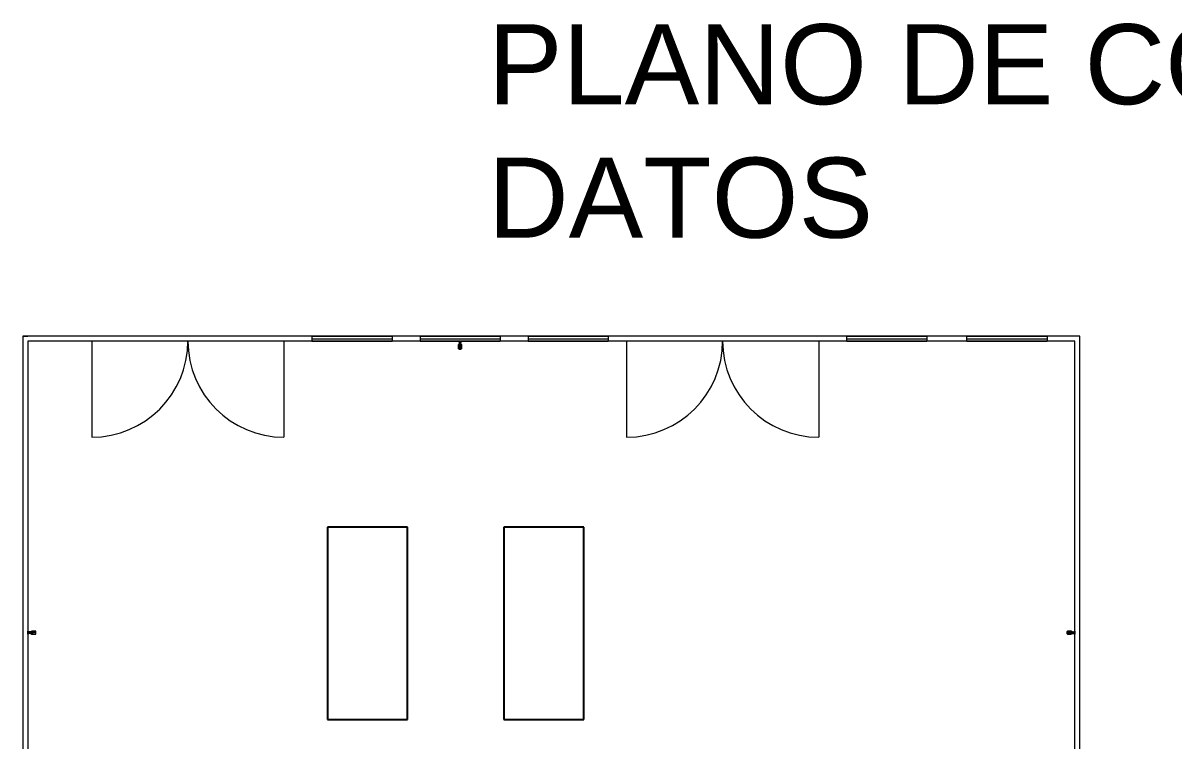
# Model space of a CAD drawing. Header units: millimetres. Extents: x -461 to 1315, y -154 to 152.
# Drawn here: x 1243.04 to 1278.96, y 47.84 to 70.23 of the extents above; entities that cross this region are included whole.
import ezdxf

# ---------------------------------------------------------------- set-up
doc = ezdxf.new("R2010")
doc.units = ezdxf.units.MM
doc.layers.get('0').update_dxf_attribs({"lineweight": 13})
for name, color, linetype, lineweight in [('A-AREA', 7, 'Continuous', 5), ('A-DOOR', 251, 'Continuous', 13), ('A-GLAZ', 2, 'Continuous', 15), ('A-WALL', 253, 'Continuous', 15), ('E-AUXL', 72, 'Continuous', 13)]:
    doc.layers.add(name, color=color, linetype=linetype, lineweight=lineweight)
doc.layers.add('C-TRAL', color=212, linetype='Continuous')
doc.styles.get("Standard").update_dxf_attribs({"font": 'arial.ttf'})

# ---------------------------------------------------------------- blocks, each defined once
blk = doc.blocks.new('*U127')
for p, q in [((1159.1, 1155.3), (1159.1, 1169.5)), ((1159.1, 1169.5), (1159.1, 1163.1)), ((1160.6, 1169.5), (1159.1, 1169.5)), ((1159.1, 1163.1), (1159.5, 1163.1)), ((1159.5, 1163), (1159.1, 1163)), ((1159.5, 1162.9), (1159.1, 1162.9)), ((1159.1, 1161.8), (1159.5, 1161.8)), ((1159.1, 1161.8), (1159.5, 1161.8)), ((1159.1, 1161.6), (1159.1, 1155.2)), ((1159.1, 1161.6), (1159.5, 1161.6)), ((1160.6, 1155.3), (1159.1, 1155.2)), ((1159.9, 1162), (1159.9, 1162.7)), ((1160.6, 1155.3), (1160.6, 1169.5)), ((1160.7, 1169.3), (1160.7, 1165.9)), ((1160.7, 1167.3), (1160.7, 1167.4)), ((1160.7, 1167.2), (1160.7, 1167.3)), ((1160.7, 1167), (1160.7, 1167.2)), ((1160.7, 1166.8), (1160.7, 1167)), ((1160.7, 1166.7), (1160.7, 1166.8)), ((1160.7, 1166.7), (1160.7, 1166.6)), ((1160.7, 1155.4), (1160.7, 1165.9)), ((1160.7, 1158.6), (1160.7, 1158.6)), ((1160.7, 1158.3), (1160.7, 1158.3)), ((1160.7, 1157.9), (1160.7, 1157.9)), ((1160.7, 1157.6), (1160.7, 1157.8)), ((1160.7, 1157.4), (1160.7, 1157.6)), ((1160.7, 1157.6), (1160.7, 1157.6)), ((1160.7, 1157.3), (1160.7, 1157.4)), ((1160.7, 1157.4), (1160.7, 1157.4)), ((1160.7, 1157.3), (1160.7, 1157.3)), ((1161.5, 1165.5), (1161.5, 1165.8)), ((1161.5, 1165.8), (1161.5, 1159)), ((1161.5, 1159), (1161.5, 1165.8)), ((1161.5, 1159), (1161.5, 1165.7)), ((1161.5, 1159.3), (1161.5, 1159)), ((1161.6, 1165.8), (1161.6, 1159)), ((1162, 1165.8), (1161.6, 1165.8)), ((1163.8, 1159), (1161.6, 1159)), ((1162, 1165.8), (1162, 1165.8)), ((1162, 1165.8), (1162, 1165.8)), ((1162.2, 1165.8), (1162.2, 1165.8)), ((1162.4, 1165.7), (1162.4, 1165.7)), ((1162.6, 1165.7), (1162.6, 1165.7)), ((1162.8, 1165.7), (1162.6, 1165.7)), ((1163, 1165.8), (1162.8, 1165.7)), ((1163.2, 1165.8), (1163, 1165.8)), ((1163, 1165.8), (1163, 1165.8)), ((1165.9, 1165.8), (1163.2, 1165.8)), ((1163.2, 1165.8), (1163.2, 1165.8)), ((1163.2, 1165.8), (1163.2, 1165.8)), ((1163.2, 1165.8), (1163.2, 1165.8)), ((1163.2, 1165.8), (1163.2, 1165.8)), ((1163.2, 1165.8), (1163.2, 1165.8)), ((1163.8, 1159), (1163.8, 1162.4)), ((1163.8, 1159), (1163.8, 1162.4)), ((1163.8, 1162.4), (1163.8, 1159.4)), ((1163.8, 1162.4), (1169.3, 1162.4)), ((1163.8, 1162.4), (1169, 1162.4)), ((1163.9, 1159.4), (1163.8, 1159.4)), ((1163.9, 1162.2), (1163.9, 1159)), ((1163.9, 1162.2), (1163.9, 1159)), ((1169, 1159), (1163.9, 1159)), ((1164, 1162.4), (1164, 1162.3)), ((1164, 1162.4), (1169.3, 1162.4)), ((1168.6, 1162.3), (1164, 1162.3)), ((1165.9, 1165.8), (1165.9, 1165.8)), ((1165.9, 1165.8), (1165.9, 1165.8)), ((1166.1, 1165.8), (1166.1, 1165.8)), ((1166.3, 1165.7), (1166.3, 1165.7)), ((1166.6, 1165.7), (1166.6, 1165.7)), ((1166.8, 1165.7), (1166.6, 1165.7)), ((1167, 1165.8), (1166.8, 1165.7)), ((1167.1, 1165.8), (1167, 1165.8)), ((1167, 1165.8), (1167, 1165.8)), ((1167.2, 1165.8), (1167.1, 1165.8)), ((1169, 1165.8), (1167.2, 1165.8)), ((1167.2, 1165.8), (1167.2, 1165.8)), ((1167.2, 1165.8), (1167.2, 1165.8)), ((1167.2, 1165.8), (1167.2, 1165.8)), ((1167.2, 1165.8), (1167.2, 1165.8)), ((1169, 1162.3), (1168.6, 1162.3)), ((1169, 1162.4), (1169, 1165.8)), ((1169, 1159), (1169, 1162.4)), ((1169.3, 1162.4), (1169.3, 1165.5)), ((1169.3, 1164.3), (1169.6, 1164.3)), ((1169.3, 1159.2), (1169.3, 1162.3)), ((1169.3, 1160.5), (1169.6, 1160.5)), ((1169.6, 1160.5), (1169.6, 1164.3)), ((1169.6, 1160.5), (1169.6, 1160.5)), ((1170, 1165.7), (1170, 1159.1)), ((1170.2, 1165.8), (1170.2, 1159)), ((1170.2, 1165.8), (1170.6, 1165.8)), ((1170.2, 1159), (1172.1, 1159)), ((1170.6, 1165.8), (1170.6, 1165.8)), ((1170.6, 1165.8), (1170.6, 1165.8)), ((1170.6, 1165.8), (1170.6, 1165.8)), ((1170.6, 1165.8), (1170.6, 1165.8)), ((1170.6, 1165.8), (1170.6, 1165.8)), ((1171, 1165.7), (1171, 1165.7)), ((1171.2, 1165.7), (1171.2, 1165.7)), ((1171.4, 1165.7), (1171.2, 1165.7)), ((1171.6, 1165.8), (1171.4, 1165.7)), ((1171.8, 1165.8), (1171.6, 1165.8)), ((1171.6, 1165.8), (1171.6, 1165.8)), ((1171.8, 1165.8), (1171.8, 1165.8)), ((1171.8, 1165.8), (1172.1, 1165.8)), ((1171.8, 1165.8), (1171.8, 1165.8)), ((1171.8, 1165.8), (1171.8, 1165.8)), ((1171.8, 1165.8), (1171.8, 1165.8)), ((1171.8, 1165.8), (1171.8, 1165.8)), ((1171.8, 1165.8), (1171.8, 1165.8)), ((1172.1, 1159), (1172.1, 1165.8)), ((1172.1, 1159), (1172.1, 1165.8)), ((1172.1, 1165.7), (1172.1, 1159)), ((1172.1, 1159), (1172.1, 1165.7)), ((1172.1, 1162.4), (1176.2, 1162.4)), ((1176.2, 1169.7), (1176.2, 1155)), ((1181.3, 1162.4), (1176.2, 1162.4)), ((1176.3, 1169.8), (1176.3, 1155)), ((1176.3, 1169.8), (1196, 1169.8)), ((1196, 1155), (1176.3, 1155)), ((1177.6, 1154.9), (1177.5, 1154.9)), ((1194.6, 1169.9), (1177.6, 1169.9)), ((1177.6, 1154.9), (1194.6, 1154.9)), ((1177.6, 1154.9), (1177.6, 1154.9)), ((1177.6, 1154.9), (1177.6, 1154.9)), ((1181.4, 1162.5), (1183, 1162.5)), ((1181.4, 1162.2), (1181.4, 1162.5)), ((1183, 1162.2), (1181.4, 1162.2)), ((1184.2, 1162.8), (1183, 1162.8)), ((1184.5, 1162.7), (1183, 1162.7)), ((1183, 1162.5), (1183, 1162.2)), ((1184.7, 1162.4), (1183, 1162.4)), ((1183, 1162.1), (1184.5, 1162.1)), ((1183, 1162), (1184.2, 1162)), ((1184.6, 1162.6), (1183.1, 1162.6)), ((1183.1, 1162.5), (1184.6, 1162.5)), ((1183.1, 1162.2), (1184.6, 1162.2)), ((1184.6, 1162.2), (1183.1, 1162.2)), ((1197.5, 1162.4), (1184.7, 1162.4)), ((1194.6, 1169.9), (1194.6, 1169.9)), ((1194.6, 1169.9), (1194.6, 1169.9)), ((1194.6, 1154.9), (1194.6, 1154.9)), ((1194.6, 1154.9), (1194.6, 1154.9)), ((1195.2, 1169.8), (1195.2, 1169.8)), ((1195.2, 1154.9), (1195.2, 1154.9)), ((1195.9, 1169.8), (1195.9, 1169.8)), ((1195.9, 1169.8), (1196, 1169.8)), ((1195.9, 1169.8), (1196.1, 1169.8)), ((1195.9, 1154.9), (1196.1, 1155)), ((1196, 1155), (1195.9, 1154.9)), ((1195.9, 1154.9), (1195.9, 1154.9)), ((1196, 1169.8), (1196.1, 1169.8)), ((1196.1, 1155), (1196, 1155))]:
    blk.add_line(p, q)
for points in [[(1160.7, 1167.4), (1160.7, 1167.5), (1160.7, 1167.5), (1160.7, 1167.5), (1160.7, 1167.5)], [(1160.7, 1165.9), (1160.7, 1165.9), (1160.7, 1165.9), (1160.7, 1165.9), (1160.7, 1165.9), (1160.7, 1166), (1160.7, 1166), (1160.7, 1166.1), (1160.7, 1166.1), (1160.7, 1166.2), (1160.7, 1166.3), (1160.7, 1166.4), (1160.7, 1166.6)], [(1160.7, 1157.8), (1160.7, 1157.9), (1160.7, 1158), (1160.7, 1158.1), (1160.7, 1158.2), (1160.7, 1158.4), (1160.7, 1158.5), (1160.7, 1158.6), (1160.7, 1158.6), (1160.7, 1158.7), (1160.7, 1158.8), (1160.7, 1158.8), (1160.7, 1158.8), (1160.7, 1158.9), (1160.7, 1158.9)], [(1162.6, 1165.7), (1162.4, 1165.7), (1162.2, 1165.8), (1162, 1165.8), (1162, 1165.8)], [(1166.6, 1165.7), (1166.3, 1165.7), (1166.1, 1165.8), (1166, 1165.8), (1165.9, 1165.8)], [(1171.2, 1165.7), (1171, 1165.7), (1170.8, 1165.8), (1170.6, 1165.8)], [(1197.5, 1162.4), (1197.5, 1164.1), (1197.4, 1166.4), (1197.2, 1167.8), (1197.1, 1168.3), (1196.8, 1169.1), (1196.4, 1169.6), (1196.1, 1169.8)], [(1196.1, 1155), (1196.4, 1155.1), (1196.8, 1155.7), (1197.1, 1156.5), (1197.2, 1157), (1197.4, 1158.4), (1197.5, 1160.6), (1197.5, 1162.4)]]:
    blk.add_lwpolyline(points)
blk.add_circle((1182.2, 1162.4), 0.806)
for centre, radius, start, end in [((1159.1, 1169.5), 0.0683, 87, 180), ((1159.1, 1155.3), 0.0683, 180, 273), ((1159.5, 1162.4), 0.751, 270, 90), ((1159.5, 1162.4), 0.68, 88.5039, 89.9886), ((1159.5, 1162.4), 0.614, 270, 90), ((1159.5, 1162.4), 0.68, 270.0079, 271.4905), ((1160.6, 1169.3), 0.137, 0.2612, 86.991), ((1160.6, 1155.4), 0.137, 273.009, 359.7389), ((1160.6, 1167.5), 0.0676, 357.1644, 0.3609), ((1160.6, 1165.9), 0.0683, 1.4591, 42.968), ((1160.6, 1158.9), 0.0683, 317.032, 358.5409), ((1162.5, 1158.7), 1.76, 176.175, 176.4349), ((1226.4, 1157.7), 65.7, 179.5574, 179.8737), ((1305.8, 1157.5), 145.1, 179.8511, 179.977), ((1245.2, 1157.5), 84.5, 179.9657, 180.1122), ((1160.6, 1157.3), 0.0676, 359.6391, 2.833), ((1161.5, 1165.7), 0.041, 3.3342, 86.5845), ((1161.6, 1165.7), 0.041, 90, 180), ((1161.5, 1159), 0.041, 273.4156, 356.6656), ((1161.6, 1159), 0.041, 180, 270), ((1161.8, 1165.2), 0.553, 78.3921, 78.6145), ((1163.9, 1159.3), 0.0683, 135, 180), ((1163.8, 1159), 0.041, 269.9526, 0.0169), ((1164, 1162.2), 0.137, 89.9999, 180), ((1163.9, 1159), 0.041, 180.0174, 269.9522), ((1169, 1165.5), 0.273, 359.9951, 90.0003), ((1169, 1159.2), 0.273, 269.9999, 359.9956), ((1169.3, 1162.3), 0.041, 0, 90.0003), ((1169.3, 1162.4), 0.041, 270.0002, 0.0001), ((1169.6, 1164.7), 0.41, 270, 359.9984), ((1169.6, 1160.1), 0.41, 0.0016, 90), ((1170.2, 1165.7), 0.137, 90, 180), ((1170.2, 1159.1), 0.137, 180, 270), ((1171.2, 1169.3), 3.59, 259.5539, 260.2963), ((1171.2, 1169.2), 3.43, 260.2404, 266.1922), ((1171.2, 1169), 3.32, 266.2833, 269.9935), ((1171.1, 1169.5), 3.76, 279.7365, 280.4294), ((1172.1, 1165.7), 0.041, 0, 90), ((1172.1, 1165.7), 0.041, 92.1629, 179.9884), ((1172.1, 1159), 0.041, 180.0139, 267.8293), ((1172.1, 1159), 0.041, 270, 0), ((1176.2, 1165.9), 3.1, 90, 165.7838), ((1176.2, 1158.9), 3.1, 194.2162, 270), ((1176.3, 1155.1), 0.161, 249.9561, 251.2777), ((1176.3, 1155), 0.0682, 180.0392, 270.0393), ((1176.3, 1155), 0.0681, 180.0047, 228.0476), ((1177.6, 1178.9), 24, 269.1339, 269.9504), ((1181.4, 1162.6), 0.0546, 94.2932, 233.7068), ((1181.4, 1162.5), 0.0546, 102.2932, 241.7068), ((1181.4, 1162.4), 0.0546, 110.2932, 249.7068), ((1182.2, 1162.4), 0.853, 175.4414, 176.5586), ((1181.4, 1162.3), 0.0546, 118.2932, 257.7068), ((1182.2, 1162.4), 0.853, 183.4414, 184.5586), ((1181.4, 1162.1), 0.0546, 126.2932, 265.7068), ((1181.5, 1162.8), 0.0546, 78.2932, 217.7068), ((1182.2, 1162.4), 0.853, 151.4414, 152.5586), ((1181.4, 1162.7), 0.0546, 86.2932, 225.7068), ((1182.2, 1162.4), 0.853, 159.4414, 160.5586), ((1182.2, 1162.4), 0.853, 167.4414, 168.5586), ((1182.2, 1162.4), 0.853, 191.4414, 192.5586), ((1181.4, 1162), 0.0546, 134.2932, 273.7068), ((1182.2, 1162.4), 0.853, 199.4414, 200.5586), ((1181.5, 1161.9), 0.0546, 142.2932, 281.7068), ((1182.2, 1162.4), 0.853, 207.4414, 208.5586), ((1181.6, 1162.9), 0.0546, 70.2932, 209.7068), ((1182.2, 1162.4), 0.853, 143.4414, 144.5586), ((1181.6, 1161.8), 0.0546, 150.2932, 289.7068), ((1182.2, 1162.4), 0.853, 215.4414, 216.5586), ((1182.2, 1162.4), 0.853, 135.4414, 136.5586), ((1181.6, 1163), 0.0546, 62.2932, 201.7068), ((1181.6, 1161.8), 0.0546, 158.2932, 297.7068), ((1182.2, 1162.4), 0.853, 223.4414, 224.5586), ((1182.2, 1162.4), 0.853, 127.4414, 128.5586), ((1181.7, 1163.1), 0.0546, 54.2932, 193.7068), ((1181.7, 1161.7), 0.0546, 166.2932, 305.7068), ((1182.2, 1162.4), 0.853, 231.4414, 232.5586), ((1181.8, 1163.1), 0.0546, 46.2932, 185.7068), ((1182.2, 1162.4), 0.853, 119.4414, 120.5586), ((1181.8, 1161.6), 0.0546, 174.2932, 313.7068), ((1182.2, 1162.4), 0.853, 239.4414, 240.5586), ((1182.2, 1162.4), 0.853, 111.4414, 112.5586), ((1181.9, 1163.2), 0.0546, 38.2932, 177.7068), ((1181.9, 1161.6), 0.0546, 182.2932, 321.7068), ((1182.2, 1162.4), 0.853, 247.4414, 248.5586), ((1182.2, 1162.4), 0.853, 103.4414, 104.5586), ((1182.1, 1163.2), 0.0546, 30.2932, 169.7068), ((1182.1, 1161.6), 0.0546, 190.2932, 329.7068), ((1182.2, 1162.4), 0.853, 255.4414, 256.5586), ((1182.2, 1163.2), 0.0546, 22.2932, 161.7068), ((1182.2, 1162.4), 0.853, 95.4414, 96.5586), ((1182.2, 1161.5), 0.0546, 198.2932, 337.7068), ((1182.2, 1162.4), 0.853, 263.4414, 264.5586), ((1182.3, 1163.2), 0.0546, 14.2932, 153.7068), ((1182.2, 1162.4), 0.853, 87.4414, 88.5586), ((1182.3, 1161.5), 0.0546, 206.2932, 345.7068), ((1182.2, 1162.4), 0.853, 271.4414, 272.5586), ((1182.2, 1162.4), 0.853, 79.4414, 80.5586), ((1182.2, 1162.4), 0.853, 279.4414, 280.5586), ((1182.4, 1163.2), 0.0546, 6.2932, 145.7068), ((1182.4, 1161.6), 0.0546, 214.2932, 353.7068), ((1182.2, 1162.4), 0.853, 71.4414, 72.5586), ((1182.5, 1163.1), 0.0546, 358.2932, 137.7068), ((1182.5, 1161.6), 0.0546, 222.2932, 1.7068), ((1182.2, 1162.4), 0.853, 287.4414, 288.5586), ((1182.6, 1163.1), 0.0546, 350.2932, 129.7068), ((1182.2, 1162.4), 0.853, 63.4414, 64.5586), ((1182.6, 1161.7), 0.0546, 230.2932, 9.7068), ((1182.2, 1162.4), 0.853, 295.4414, 296.5586), ((1182.2, 1162.4), 0.853, 55.4414, 56.5586), ((1182.7, 1163), 0.0546, 342.2932, 121.7068), ((1182.7, 1161.7), 0.0546, 238.2932, 17.7068), ((1182.2, 1162.4), 0.853, 303.4414, 304.5586), ((1182.2, 1162.4), 0.853, 47.4414, 48.5586), ((1182.8, 1163), 0.0546, 334.2932, 113.7068), ((1182.2, 1162.4), 0.853, 39.4414, 40.5586), ((1182.8, 1161.8), 0.0546, 246.2932, 25.7068), ((1182.2, 1162.4), 0.853, 319.4414, 320.5586), ((1182.2, 1162.4), 0.853, 311.4414, 312.5586), ((1182.9, 1162.9), 0.0546, 326.2932, 105.7068), ((1182.2, 1162.4), 0.853, 31.4414, 32.5586), ((1182.9, 1162.8), 0.0546, 318.2932, 97.7068), ((1182.9, 1162), 0.0546, 262.2932, 41.7068), ((1182.2, 1162.4), 0.853, 327.4414, 328.5586), ((1182.9, 1161.9), 0.0546, 254.2932, 33.7068), ((1182.2, 1162.4), 0.853, 23.4414, 24.5586), ((1183, 1162.7), 0.0546, 310.2932, 89.7068), ((1182.2, 1162.4), 0.853, 15.4414, 16.5586), ((1183, 1162.5), 0.0546, 302.2932, 81.7068), ((1182.2, 1162.4), 0.853, 7.4414, 8.5586), ((1183, 1162.4), 0.0546, 294.2932, 73.7068), ((1182.2, 1162.4), 0.853, 359.4414, 0.5586), ((1183, 1162.3), 0.0546, 286.2932, 65.7068), ((1182.2, 1162.4), 0.853, 351.4414, 352.5586), ((1183, 1162.2), 0.0546, 278.2932, 57.7068), ((1182.2, 1162.4), 0.853, 343.4414, 344.5586), ((1183, 1162.1), 0.0546, 270.2932, 49.7068), ((1182.2, 1162.4), 0.853, 335.4414, 336.5586), ((1184.2, 1162.4), 0.41, 270, 90), ((1194.6, 1146.6), 23.2, 88.6387, 90.0077), ((1194.7, 1177), 22.1, 269.9562, 271.3963), ((1195.8, 1169.3), 0.478, 78.119, 79.1187), ((1195.8, 1155.4), 0.478, 280.8929, 281.8814), ((1195.8, 1168.8), 0.989, 77.3137, 78.0753), ((1195.8, 1156), 0.997, 281.918, 282.696), ((1195.8, 1168.8), 0.956, 72.8716, 77.331), ((1195.8, 1155.9), 0.974, 282.6929, 284.3956)]:
    blk.add_arc(centre, radius, start, end)
for points, knots in [([(1159.5, 1163.1), (1159.5, 1163.1), (1159.5, 1163.1), (1159.5, 1163.1), (1159.5, 1163.1), (1159.5, 1163.1), (1159.5, 1163.1), (1159.5, 1163.1), (1159.5, 1163.1), (1159.5, 1163.1)], [0, 0, 0, 0, 0.35643, 0.535493, 0.69769, 0.830118, 0.925702, 0.980783, 1, 1, 1, 1]), ([(1159.5, 1163), (1159.5, 1163), (1159.5, 1163), (1159.5, 1163), (1159.5, 1163), (1159.5, 1163), (1159.5, 1163), (1159.5, 1163), (1159.5, 1163), (1159.5, 1163.1)], [0, 0, 0, 0, 0.019071, 0.071637, 0.161856, 0.287608, 0.444159, 0.622044, 1, 1, 1, 1]), ([(1159.5, 1163.1), (1159.6, 1163), (1159.8, 1163), (1159.9, 1162.9), (1160, 1162.8)], [0, 0, 0, 0, 0.500625, 1, 1, 1, 1]), ([(1159.5, 1162.9), (1159.5, 1162.9), (1159.5, 1162.9), (1159.5, 1163), (1159.5, 1163), (1159.5, 1163), (1159.5, 1163), (1159.5, 1163), (1159.5, 1163), (1159.5, 1163)], [0, 0, 0, 0, 0.408529, 0.574776, 0.709499, 0.821333, 0.913324, 0.975308, 1, 1, 1, 1]), ([(1159.5, 1162.9), (1159.5, 1162.9), (1159.7, 1162.9), (1159.9, 1162.8), (1159.9, 1162.7)], [0, 0, 0, 0, 0.499226, 1, 1, 1, 1]), ([(1159.9, 1162), (1159.9, 1162), (1159.8, 1162), (1159.7, 1161.9), (1159.6, 1161.8), (1159.5, 1161.8), (1159.5, 1161.8)], [0, 0, 0, 0, 0.250077, 0.50015, 0.750157, 1, 1, 1, 1]), ([(1160, 1162), (1159.9, 1161.9), (1159.8, 1161.8), (1159.6, 1161.7), (1159.5, 1161.7)], [0, 0, 0, 0, 0.499419, 1, 1, 1, 1]), ([(1159.5, 1161.8), (1159.5, 1161.8), (1159.5, 1161.8), (1159.5, 1161.8), (1159.5, 1161.8), (1159.5, 1161.8), (1159.5, 1161.8), (1159.5, 1161.8), (1159.5, 1161.8), (1159.5, 1161.8)], [0, 0, 0, 0, 0.019377, 0.072954, 0.164671, 0.291884, 0.449279, 0.626904, 1, 1, 1, 1]), ([(1159.5, 1161.7), (1159.5, 1161.7), (1159.5, 1161.7), (1159.5, 1161.7), (1159.5, 1161.7), (1159.5, 1161.7), (1159.5, 1161.8), (1159.5, 1161.8), (1159.5, 1161.8), (1159.5, 1161.8)], [0, 0, 0, 0, 0.377956, 0.555841, 0.712392, 0.838144, 0.928363, 0.980929, 1, 1, 1, 1]), ([(1159.5, 1161.6), (1159.5, 1161.6), (1159.5, 1161.6), (1159.5, 1161.6), (1159.5, 1161.6), (1159.5, 1161.6), (1159.5, 1161.7), (1159.5, 1161.7), (1159.5, 1161.7), (1159.5, 1161.7)], [0, 0, 0, 0, 0.019217, 0.074298, 0.169882, 0.30231, 0.464507, 0.64357, 1, 1, 1, 1]), ([(1159.9, 1162.7), (1159.9, 1162.7), (1160, 1162.6), (1160, 1162.4), (1160, 1162.2), (1159.9, 1162.1), (1159.9, 1162)], [0, 0, 0, 0, 0.252181, 0.500022, 0.747876, 1, 1, 1, 1]), ([(1159.9, 1162.7), (1159.9, 1162.7), (1159.9, 1162.7), (1159.9, 1162.7), (1160, 1162.7)], [0, 0, 0, 0, 0.675258, 1, 1, 1, 1]), ([(1159.9, 1162), (1159.9, 1162), (1159.9, 1162), (1159.9, 1162), (1160, 1162)], [0, 0, 0, 0, 0.643731, 1, 1, 1, 1]), ([(1160, 1162.8), (1160, 1162.7), (1160.1, 1162.6), (1160.2, 1162.4), (1160.1, 1162.2), (1160, 1162), (1160, 1162)], [0, 0, 0, 0, 0.250162, 0.500007, 0.749854, 1, 1, 1, 1]), ([(1160, 1162.7), (1160, 1162.7), (1160, 1162.7), (1160, 1162.7), (1160, 1162.7)], [0, 0, 0, 0, 0.74457, 1, 1, 1, 1]), ([(1160, 1162), (1160, 1162), (1160, 1162), (1160, 1162), (1160, 1162)], [0, 0, 0, 0, 0.753197, 1, 1, 1, 1]), ([(1161.5, 1165.8), (1161.4, 1165.8), (1161.4, 1165.8), (1161.3, 1165.8), (1161.2, 1165.9), (1161.1, 1166), (1161, 1166.1), (1160.9, 1166.3), (1160.9, 1166.5), (1160.8, 1166.8), (1160.8, 1167.2), (1160.7, 1167.7), (1160.7, 1168.3), (1160.7, 1168.8), (1160.7, 1169.1), (1160.7, 1169.3)], [0, 0, 0, 0, 0.031047, 0.058469, 0.083921, 0.108718, 0.159185, 0.212975, 0.27011, 0.330095, 0.456287, 0.587981, 0.723285, 0.860877, 1, 1, 1, 1]), ([(1160.7, 1167.5), (1160.7, 1167.5), (1160.7, 1167.5), (1160.7, 1167.5), (1160.7, 1167.5), (1160.7, 1167.5), (1160.7, 1167.5), (1160.7, 1167.5), (1160.7, 1167.4), (1160.7, 1167.4), (1160.7, 1167.4), (1160.7, 1167.3), (1160.7, 1167.2), (1160.7, 1167.1), (1160.7, 1167), (1160.7, 1166.8), (1160.7, 1166.7), (1160.7, 1166.7)], [0, 0, 0, 0, 0.001083, 0.004677, 0.010748, 0.019252, 0.030141, 0.043367, 0.076642, 0.118695, 0.16913, 0.227539, 0.293447, 0.445094, 0.617931, 0.805158, 1, 1, 1, 1]), ([(1160.7, 1166.7), (1160.7, 1166.8), (1160.7, 1167.1), (1160.7, 1167.4), (1160.7, 1167.4), (1160.7, 1167.5)], [0, 0, 0, 0, 0.648972, 0.876968, 1, 1, 1, 1]), ([(1160.7, 1167.5), (1160.7, 1167.5), (1160.7, 1167.5), (1160.7, 1167.5), (1160.7, 1167.5)], [0, 0, 0, 0, 0.510054, 1, 1, 1, 1]), ([(1160.7, 1166.7), (1160.7, 1166.6), (1160.7, 1166.5), (1160.7, 1166.4), (1160.7, 1166.2), (1160.7, 1166.1), (1160.7, 1166), (1160.7, 1166), (1160.7, 1166), (1160.7, 1165.9), (1160.7, 1165.9), (1160.7, 1165.9), (1160.7, 1165.9), (1160.7, 1165.9), (1160.7, 1165.9)], [0, 0, 0, 0, 0.195644, 0.383042, 0.555658, 0.706858, 0.772491, 0.830705, 0.880953, 0.922708, 0.955634, 0.979694, 0.994666, 1, 1, 1, 1]), ([(1160.7, 1165.9), (1160.7, 1165.9), (1160.7, 1165.9), (1160.7, 1166), (1160.7, 1166.2), (1160.7, 1166.4), (1160.7, 1166.6), (1160.7, 1166.7)], [0, 0, 0, 0, 0.050246, 0.1273, 0.355274, 0.657213, 1, 1, 1, 1]), ([(1160.7, 1165.9), (1160.7, 1165.9), (1160.7, 1165.9), (1160.7, 1165.9), (1160.7, 1165.9), (1160.7, 1165.9)], [0, 0, 0, 0, 0.234882, 0.561752, 1, 1, 1, 1]), ([(1161.5, 1159), (1161.4, 1159), (1161.4, 1158.9), (1161.3, 1158.9), (1161.2, 1158.9), (1161.1, 1158.8), (1161, 1158.6), (1160.9, 1158.4), (1160.9, 1158.2), (1160.8, 1157.9), (1160.8, 1157.5), (1160.7, 1157), (1160.7, 1156.5), (1160.7, 1156), (1160.7, 1155.6), (1160.7, 1155.4)], [0, 0, 0, 0, 0.031043, 0.058459, 0.083906, 0.108701, 0.159168, 0.212963, 0.270104, 0.330093, 0.456292, 0.587989, 0.723294, 0.860882, 1, 1, 1, 1]), ([(1160.7, 1158.9), (1160.7, 1158.9), (1160.7, 1158.9), (1160.7, 1158.9), (1160.7, 1158.9)], [0, 0, 0, 0, 0.283854, 1, 1, 1, 1]), ([(1160.7, 1158.9), (1160.7, 1158.9), (1160.7, 1158.9), (1160.7, 1158.8), (1160.7, 1158.8)], [0, 0, 0, 0, 0.381849, 1, 1, 1, 1]), ([(1160.7, 1157.3), (1160.7, 1157.3), (1160.7, 1157.4), (1160.7, 1157.7), (1160.7, 1158), (1160.7, 1158.3), (1160.7, 1158.6), (1160.7, 1158.7), (1160.7, 1158.8), (1160.7, 1158.9), (1160.7, 1158.9)], [0, 0, 0, 0, 0.063952, 0.177823, 0.499091, 0.669538, 0.820554, 0.935146, 0.974189, 1, 1, 1, 1]), ([(1160.7, 1158.9), (1160.7, 1158.9), (1160.7, 1158.9), (1160.7, 1158.9), (1160.7, 1158.9)], [0, 0, 0, 0, 0.747546, 1, 1, 1, 1]), ([(1160.7, 1158.8), (1160.7, 1158.8), (1160.7, 1158.7), (1160.7, 1158.6), (1160.7, 1158.6)], [0, 0, 0, 0, 0.195328, 1, 1, 1, 1]), ([(1160.7, 1158.6), (1160.7, 1158.6), (1160.7, 1158.4), (1160.7, 1158.3), (1160.7, 1158.3)], [0, 0, 0, 0, 0.22824, 1, 1, 1, 1]), ([(1160.7, 1157.3), (1160.7, 1157.3), (1160.7, 1157.3), (1160.7, 1157.3), (1160.7, 1157.3), (1160.7, 1157.3)], [0, 0, 0, 0, 0.712683, 0.907562, 1, 1, 1, 1]), ([(1160.7, 1157.3), (1160.7, 1157.3), (1160.7, 1157.3), (1160.7, 1157.3), (1160.7, 1157.3)], [0, 0, 0, 0, 0.623351, 1, 1, 1, 1]), ([(1160.7, 1157.3), (1160.7, 1157.3), (1160.7, 1157.3), (1160.7, 1157.3), (1160.7, 1157.3)], [0, 0, 0, 0, 0.217591, 1, 1, 1, 1]), ([(1162.6, 1165.7), (1162.5, 1165.7), (1162.4, 1165.7), (1162.2, 1165.7), (1162.1, 1165.8), (1162, 1165.8), (1162, 1165.8)], [0, 0, 0, 0, 0.356849, 0.666708, 0.89065, 1, 1, 1, 1]), ([(1162, 1165.8), (1162, 1165.8), (1162, 1165.8), (1162, 1165.8), (1162, 1165.8)], [0, 0, 0, 0, 0.369358, 1, 1, 1, 1]), ([(1162.6, 1165.7), (1162.6, 1165.7), (1162.7, 1165.7), (1162.8, 1165.7), (1162.9, 1165.7), (1163, 1165.8), (1163.1, 1165.8), (1163.2, 1165.8), (1163.2, 1165.8)], [0, 0, 0, 0, 0.181707, 0.357092, 0.520994, 0.66706, 0.89078, 1, 1, 1, 1]), ([(1163.2, 1165.8), (1163.2, 1165.8), (1163.2, 1165.8), (1163.2, 1165.8), (1163.2, 1165.8)], [0, 0, 0, 0, 0.399191, 1, 1, 1, 1]), ([(1163.8, 1162.4), (1163.8, 1162.4), (1163.8, 1162.4), (1163.8, 1162.4), (1163.8, 1162.4), (1163.8, 1162.4), (1163.8, 1162.4), (1163.8, 1162.4), (1163.8, 1162.4), (1163.8, 1162.4), (1163.8, 1162.4), (1163.8, 1162.4), (1163.8, 1162.4)], [0, 0, 0, 0, 0.333634, 0.493974, 0.64506, 0.781451, 0.84162, 0.894676, 0.938748, 0.971951, 0.992756, 1, 1, 1, 1]), ([(1164, 1162.3), (1164, 1162.3), (1164, 1162.3), (1163.9, 1162.3), (1163.9, 1162.3), (1163.9, 1162.2), (1163.9, 1162.2)], [0, 0, 0, 0, 0.250016, 0.500028, 0.750035, 1, 1, 1, 1]), ([(1163.9, 1162.2), (1163.9, 1162.2), (1163.9, 1162.2), (1163.9, 1162.2), (1163.9, 1162.2), (1163.9, 1162.2), (1163.9, 1162.2), (1163.9, 1162.2), (1163.9, 1162.2), (1163.9, 1162.2)], [0, 0, 0, 0, 0.381694, 0.554211, 0.705338, 0.829431, 0.921948, 0.979181, 1, 1, 1, 1]), ([(1166.6, 1165.7), (1166.5, 1165.7), (1166.3, 1165.7), (1166.1, 1165.7), (1166, 1165.8), (1165.9, 1165.8), (1165.9, 1165.8)], [0, 0, 0, 0, 0.362731, 0.675684, 0.898012, 1, 1, 1, 1]), ([(1165.9, 1165.8), (1165.9, 1165.8), (1165.9, 1165.8), (1165.9, 1165.8), (1165.9, 1165.8)], [0, 0, 0, 0, 0.3695, 1, 1, 1, 1]), ([(1166.6, 1165.7), (1166.6, 1165.7), (1166.7, 1165.7), (1166.8, 1165.7), (1166.9, 1165.7), (1167, 1165.8), (1167.1, 1165.8), (1167.2, 1165.8), (1167.2, 1165.8)], [0, 0, 0, 0, 0.180756, 0.355289, 0.518546, 0.66425, 0.888408, 1, 1, 1, 1]), ([(1167.2, 1165.8), (1167.2, 1165.8), (1167.2, 1165.8), (1167.2, 1165.8), (1167.2, 1165.8)], [0, 0, 0, 0, 0.399911, 1, 1, 1, 1]), ([(1169, 1162.4), (1169, 1162.4), (1169.1, 1162.4), (1169.1, 1162.4), (1169.2, 1162.4), (1169.2, 1162.4), (1169.2, 1162.4), (1169.2, 1162.4), (1169.3, 1162.4), (1169.3, 1162.4), (1169.3, 1162.4), (1169.3, 1162.4), (1169.3, 1162.4), (1169.3, 1162.4), (1169.3, 1162.4), (1169.3, 1162.4), (1169.3, 1162.4), (1169.3, 1162.4)], [0, 0, 0, 0, 0.195031, 0.382715, 0.555562, 0.707111, 0.773007, 0.831468, 0.88192, 0.923867, 0.956937, 0.970029, 0.980777, 0.989163, 0.995173, 0.998789, 1, 1, 1, 1]), ([(1169.3, 1162.3), (1169.3, 1162.3), (1169.3, 1162.3), (1169.3, 1162.3), (1169.3, 1162.3), (1169.3, 1162.3), (1169.3, 1162.3), (1169.3, 1162.3), (1169.3, 1162.3), (1169.3, 1162.3), (1169.2, 1162.3), (1169.2, 1162.3), (1169.2, 1162.3), (1169.2, 1162.3), (1169.1, 1162.3), (1169.1, 1162.3), (1169, 1162.3), (1169, 1162.3)], [0, 0, 0, 0, 0.001211, 0.004824, 0.010829, 0.019214, 0.029964, 0.043058, 0.076115, 0.118071, 0.168524, 0.226977, 0.292884, 0.444426, 0.617298, 0.804923, 1, 1, 1, 1]), ([(1171.8, 1165.8), (1171.7, 1165.8), (1171.6, 1165.7), (1171.4, 1165.7), (1171.2, 1165.7)], [0, 0, 0, 0, 0.16346, 1, 1, 1, 1]), ([(1172.1, 1165.8), (1172.3, 1165.8), (1172.5, 1165.8), (1172.8, 1166), (1173.1, 1166.3), (1173.2, 1166.5), (1173.2, 1166.6)], [0, 0, 0, 0, 0.25011, 0.499979, 0.749911, 1, 1, 1, 1]), ([(1172.1, 1159), (1172.3, 1159), (1172.5, 1158.9), (1172.8, 1158.7), (1173.1, 1158.5), (1173.2, 1158.2), (1173.2, 1158.1)], [0, 0, 0, 0, 0.25011, 0.499979, 0.749911, 1, 1, 1, 1]), ([(1173.2, 1166.6), (1173.2, 1166.6), (1173.2, 1166.6), (1173.2, 1166.6), (1173.2, 1166.6), (1173.2, 1166.6), (1173.2, 1166.6), (1173.2, 1166.6), (1173.2, 1166.6), (1173.2, 1166.5), (1173.2, 1166.5), (1173.2, 1166.4), (1173.2, 1166.3), (1173.2, 1166.2), (1173.2, 1166.1), (1173.2, 1165.9), (1173.2, 1165.7), (1173.2, 1165.4), (1173.2, 1165.1), (1173.2, 1164.8), (1173.2, 1164.4), (1173.2, 1163.9), (1173.2, 1163.2), (1173.2, 1162.7), (1173.2, 1162.4)], [0, 0, 0, 0, 0.000301, 0.001197, 0.002683, 0.004751, 0.007393, 0.010602, 0.018692, 0.028967, 0.041382, 0.055898, 0.072473, 0.091076, 0.111707, 0.159142, 0.214994, 0.279001, 0.350326, 0.42805, 0.511613, 0.600683, 0.793467, 1, 1, 1, 1]), ([(1173.2, 1162.4), (1173.2, 1162.1), (1173.2, 1161.5), (1173.2, 1160.7), (1173.2, 1160.1), (1173.2, 1159.6), (1173.2, 1159.3), (1173.2, 1159), (1173.2, 1158.8), (1173.2, 1158.6), (1173.2, 1158.4), (1173.2, 1158.3), (1173.2, 1158.2), (1173.2, 1158.2), (1173.2, 1158.2), (1173.2, 1158.1), (1173.2, 1158.1), (1173.2, 1158.1), (1173.2, 1158.1)], [0, 0, 0, 0, 0.206533, 0.399317, 0.57195, 0.649674, 0.720999, 0.785006, 0.840858, 0.888293, 0.927527, 0.958618, 0.971033, 0.981308, 0.989398, 0.995249, 0.998803, 1, 1, 1, 1]), ([(1176.3, 1154.9), (1176.3, 1154.9), (1176.3, 1154.9), (1176.3, 1155), (1176.2, 1155)], [0, 0, 0, 0, 0.268551, 1, 1, 1, 1]), ([(1176.2, 1155), (1176.2, 1155), (1176.2, 1155), (1176.2, 1155), (1176.2, 1155)], [0, 0, 0, 0, 0.207703, 1, 1, 1, 1]), ([(1176.2, 1155), (1176.2, 1155), (1176.2, 1155), (1176.2, 1155), (1176.2, 1155)], [0, 0, 0, 0, 0.441295, 1, 1, 1, 1]), ([(1177.2, 1154.9), (1177.1, 1154.9), (1177, 1154.9), (1176.8, 1154.9), (1176.7, 1154.9), (1176.5, 1154.9), (1176.4, 1154.9), (1176.3, 1154.9), (1176.3, 1154.9), (1176.3, 1155), (1176.3, 1155), (1176.3, 1155), (1176.3, 1155)], [0, 0, 0, 0, 0.207455, 0.399562, 0.571382, 0.718495, 0.837159, 0.924422, 0.955628, 0.978348, 0.992746, 1, 1, 1, 1]), ([(1177.6, 1154.9), (1177.4, 1154.9), (1177.2, 1154.9), (1176.8, 1154.9), (1176.5, 1154.9), (1176.4, 1154.9), (1176.3, 1154.9), (1176.3, 1154.9)], [0, 0, 0, 0, 0.329568, 0.624521, 0.854772, 0.938556, 1, 1, 1, 1]), ([(1194.6, 1169.9), (1194.8, 1169.9), (1195, 1169.9), (1195.4, 1169.8), (1195.7, 1169.8), (1195.8, 1169.8), (1195.9, 1169.8), (1195.9, 1169.8)], [0, 0, 0, 0, 0.329676, 0.624769, 0.854843, 0.938729, 1, 1, 1, 1]), ([(1195.9, 1154.9), (1195.9, 1154.9), (1195.8, 1154.9), (1195.7, 1154.9), (1195.4, 1154.9), (1195, 1154.9), (1194.8, 1154.9), (1194.6, 1154.9)], [0, 0, 0, 0, 0.061242, 0.145109, 0.375171, 0.670285, 1, 1, 1, 1]), ([(1195.2, 1169.8), (1195.3, 1169.8), (1195.4, 1169.8), (1195.5, 1169.8), (1195.6, 1169.8)], [0, 0, 0, 0, 0.279998, 1, 1, 1, 1]), ([(1195.6, 1154.9), (1195.6, 1154.9), (1195.5, 1154.9), (1195.3, 1154.9), (1195.2, 1154.9)], [0, 0, 0, 0, 0.217239, 1, 1, 1, 1]), ([(1195.6, 1169.8), (1195.7, 1169.8), (1195.7, 1169.8), (1195.8, 1169.8), (1195.8, 1169.8)], [0, 0, 0, 0, 0.280719, 1, 1, 1, 1]), ([(1195.8, 1154.9), (1195.8, 1154.9), (1195.7, 1154.9), (1195.7, 1154.9), (1195.6, 1154.9)], [0, 0, 0, 0, 0.219658, 1, 1, 1, 1]), ([(1195.8, 1169.8), (1195.8, 1169.8), (1195.8, 1169.8), (1195.9, 1169.8), (1195.9, 1169.8)], [0, 0, 0, 0, 0.305351, 1, 1, 1, 1]), ([(1195.9, 1154.9), (1195.9, 1154.9), (1195.9, 1154.9), (1195.8, 1154.9), (1195.8, 1154.9)], [0, 0, 0, 0, 0.193013, 1, 1, 1, 1]), ([(1197.4, 1162.4), (1197.4, 1162.8), (1197.4, 1163.7), (1197.4, 1164.8), (1197.3, 1165.6), (1197.3, 1166.3), (1197.3, 1166.9), (1197.2, 1167.5), (1197.1, 1168), (1197, 1168.4), (1196.9, 1168.7), (1196.9, 1168.9), (1196.8, 1169.1), (1196.7, 1169.3), (1196.6, 1169.4), (1196.4, 1169.6), (1196.3, 1169.7), (1196.2, 1169.7), (1196.1, 1169.8)], [0, 0, 0, 0, 0.16895, 0.337337, 0.42085, 0.503288, 0.583665, 0.660468, 0.731538, 0.794467, 0.822316, 0.847639, 0.890831, 0.909132, 0.925542, 0.953902, 0.978104, 1, 1, 1, 1]), ([(1196.1, 1155), (1196.1, 1155), (1196.2, 1155), (1196.5, 1155.2), (1196.7, 1155.5), (1196.9, 1155.8), (1197, 1156.2), (1197.1, 1156.7), (1197.2, 1157.2), (1197.2, 1157.7), (1197.3, 1158.1), (1197.3, 1158.5), (1197.3, 1159.1), (1197.4, 1159.7), (1197.4, 1160.4), (1197.4, 1161.3), (1197.4, 1161.9), (1197.4, 1162.4)], [0, 0, 0, 0, 0.021763, 0.045513, 0.106268, 0.148141, 0.200098, 0.262267, 0.333115, 0.410206, 0.45033, 0.491185, 0.574399, 0.658801, 0.743802, 0.829099, 1, 1, 1, 1])]:
    blk.add_open_spline(points, degree=3, knots=knots)
blk.add_open_spline([(1176.2, 1155), (1176.2, 1155), (1176.2, 1155), (1176.3, 1155)], degree=3)

msp = doc.modelspace()

# ---------------------------------------------------------------- linework, layer by layer
at = {"layer": 'A-DOOR'}
for p, q in [((1245.194, 60.294, 0.072), (1245.194, 57.294, 0.072)), ((1245.194, 60.294, 0.072), (1245.194, 57.294, 0.072)), ((1251.194, 60.294, 0.072), (1251.194, 57.294, 0.072)), ((1251.194, 60.294, 0.072), (1251.194, 57.294, 0.072)), ((1261.894, 60.294, 0.11), (1261.894, 57.294, 0.11)), ((1261.894, 60.294, 0.11), (1261.894, 57.294, 0.11)), ((1264.894, 60.294, 0.11), (1264.894, 60.294, -2.89)), ((1264.894, 60.294, 0.11), (1264.894, 60.294, -2.89)), ((1267.894, 60.294, 0.072), (1267.894, 57.294, 0.072)), ((1267.894, 60.294, 0.072), (1267.894, 57.294, 0.072))]:
    msp.add_line(p, q, dxfattribs=at)
for centre, start, end in [((1245.194, 60.294, 0.072), 270, 0), ((1245.194, 60.294, 0.072), 270, 0), ((1251.194, 60.294, 0.072), 180, 270), ((1251.194, 60.294, 0.072), 180, 270), ((1261.894, 60.294, 0.11), 270, 0), ((1261.894, 60.294, 0.11), 270, 0), ((1267.894, 60.294, 0.072), 180, 270), ((1267.894, 60.294, 0.072), 180, 270)]:
    msp.add_arc(centre, 3, start, end, dxfattribs=at)
at = {"layer": 'A-GLAZ'}
for p, q in [((1252.069, 60.444, 0.072), (1252.069, 60.294, 0.049)), ((1252.069, 60.444, 0.072), (1254.569, 60.444, 0.049)), ((1252.069, 60.444, 0.072), (1252.069, 60.294, 0.049)), ((1252.069, 60.444, 0.072), (1254.569, 60.444, 0.049)), ((1252.069, 60.369, 0.061), (1254.569, 60.369, 0.061)), ((1252.069, 60.369, 0.061), (1254.569, 60.369, 0.061)), ((1254.569, 60.444, 0.049), (1254.569, 60.294, 0.049)), ((1254.569, 60.444, 0.049), (1254.569, 60.294, 0.049)), ((1255.444, 60.444, 0.072), (1255.444, 60.294, 0.049)), ((1255.444, 60.444, 0.072), (1257.944, 60.444, 0.049)), ((1255.444, 60.444, 0.072), (1255.444, 60.294, 0.049)), ((1255.444, 60.444, 0.072), (1257.944, 60.444, 0.049)), ((1255.444, 60.369, 0.061), (1257.944, 60.369, 0.061)), ((1255.444, 60.369, 0.061), (1257.944, 60.369, 0.061)), ((1257.944, 60.444, 0.049), (1257.944, 60.294, 0.049)), ((1257.944, 60.444, 0.049), (1257.944, 60.294, 0.049)), ((1258.819, 60.444, 0.048), (1258.819, 60.294, 0.025)), ((1258.819, 60.444, 0.048), (1261.319, 60.444, 0.025)), ((1258.819, 60.444, 0.048), (1258.819, 60.294, 0.025)), ((1258.819, 60.444, 0.048), (1261.319, 60.444, 0.025)), ((1258.819, 60.369, 0.037), (1261.319, 60.369, 0.037)), ((1258.819, 60.369, 0.037), (1261.319, 60.369, 0.037)), ((1261.319, 60.444, 0.025), (1261.319, 60.294, 0.025)), ((1261.319, 60.444, 0.025), (1261.319, 60.294, 0.025)), ((1268.774, 60.294, 0.072), (1268.774, 60.444, 0.072)), ((1268.774, 60.444, 0.071), (1271.274, 60.444, 0.048)), ((1268.774, 60.294, 0.072), (1268.774, 60.444, 0.072)), ((1268.774, 60.444, 0.071), (1271.274, 60.444, 0.048)), ((1268.774, 60.369, 0.059), (1271.274, 60.369, 0.059)), ((1268.774, 60.369, 0.059), (1271.274, 60.369, 0.059)), ((1271.274, 60.444, 0.048), (1271.274, 60.294, 0.048)), ((1271.274, 60.444, 0.048), (1271.274, 60.294, 0.048)), ((1272.524, 60.294, 0.072), (1272.524, 60.444, 0.072)), ((1272.524, 60.444, 0.071), (1275.024, 60.444, 0.048)), ((1272.524, 60.294, 0.072), (1272.524, 60.444, 0.072)), ((1272.524, 60.444, 0.071), (1275.024, 60.444, 0.048)), ((1272.524, 60.369, 0.059), (1275.024, 60.369, 0.059)), ((1272.524, 60.369, 0.059), (1275.024, 60.369, 0.059)), ((1275.024, 60.444, 0.048), (1275.024, 60.294, 0.048)), ((1275.024, 60.444, 0.048), (1275.024, 60.294, 0.048)), ((1251.194, 60.294, 0.072), (1251.194, 60.294, 0.072)), ((1251.194, 60.294, 0.072), (1251.194, 60.294, 0.072)), ((1251.194, 60.294, 0.072), (1251.194, 60.294, 0.072)), ((1251.194, 60.294, 0.072), (1251.194, 60.294, 0.072)), ((1251.194, 60.294, 0.072), (1251.194, 60.294, 0.072)), ((1251.194, 60.294, 0.072), (1251.194, 60.294, 0.072)), ((1252.069, 60.294, 0.049), (1254.569, 60.294, 0.049)), ((1252.069, 60.294, 0.049), (1254.569, 60.294, 0.049)), ((1255.444, 60.294, 0.049), (1257.944, 60.294, 0.049)), ((1255.444, 60.294, 0.049), (1257.944, 60.294, 0.049)), ((1258.819, 60.294, 0.025), (1261.319, 60.294, 0.025)), ((1258.819, 60.294, 0.025), (1261.319, 60.294, 0.025)), ((1268.774, 60.294, 0.048), (1271.274, 60.294, 0.048)), ((1268.774, 60.294, 0.048), (1271.274, 60.294, 0.048)), ((1272.524, 60.294, 0.048), (1275.024, 60.294, 0.048)), ((1272.524, 60.294, 0.048), (1275.024, 60.294, 0.048))]:
    msp.add_line(p, q, dxfattribs=at)
at = {"layer": 'A-WALL'}
for p, q in [((1276.044, 60.444, 0.072), (1243.044, 60.444, 0.072)), ((1243.044, 60.444, 0.072), (1243.044, 25.444, 0.072)), ((1243.044, 60.444, 0.072), (1243.194, 60.444, 0.072)), ((1276.044, 60.444, 0.072), (1243.044, 60.444, 0.072)), ((1243.044, 60.444, 0.072), (1243.044, 25.444, 0.072)), ((1243.044, 60.444, 0.072), (1243.194, 60.444, 0.072)), ((1276.044, 25.444, 0.072), (1276.044, 60.444, 0.072)), ((1276.044, 25.444, 0.072), (1276.044, 60.444, 0.072)), ((1275.894, 60.294, 0.072), (1243.194, 60.294, 0.072)), ((1243.194, 60.294, 0.072), (1243.194, 25.594, 0.072)), ((1275.894, 60.294, 0.072), (1243.194, 60.294, 0.072)), ((1243.194, 60.294, 0.072), (1243.194, 25.594, 0.072)), ((1275.894, 35.594, 0.072), (1275.894, 60.294, 0.072)), ((1275.894, 35.594, 0.072), (1275.894, 60.294, 0.072))]:
    msp.add_line(p, q, dxfattribs=at)
at = {"layer": 'C-TRAL'}
for p, q in [((1255.056, 54.481, 0.118), (1252.556, 54.481, 0.118)), ((1252.556, 54.481, 0.118), (1252.556, 48.481, 0.118)), ((1255.056, 54.481, 0.118), (1252.556, 54.481, 0.118)), ((1252.556, 54.481, 0.118), (1252.556, 48.481, 0.118)), ((1255.056, 48.481, 0.118), (1255.056, 54.481, 0.118)), ((1255.056, 48.481, 0.118), (1255.056, 54.481, 0.118)), ((1260.556, 54.481, 0.118), (1258.056, 54.481, 0.118)), ((1258.056, 54.481, 0.118), (1258.056, 48.481, 0.118)), ((1260.556, 54.481, 0.118), (1258.056, 54.481, 0.118)), ((1258.056, 54.481, 0.118), (1258.056, 48.481, 0.118)), ((1260.556, 48.481, 0.118), (1260.556, 54.481, 0.118)), ((1260.556, 48.481, 0.118), (1260.556, 54.481, 0.118)), ((1252.556, 48.481, 0.118), (1255.056, 48.481, 0.118)), ((1252.556, 48.481, 0.118), (1255.056, 48.481, 0.118)), ((1258.056, 48.481, 0.118), (1260.556, 48.481, 0.118)), ((1258.056, 48.481, 0.118), (1260.556, 48.481, 0.118))]:
    msp.add_line(p, q, dxfattribs=at)

# ---------------------------------------------------------------- block references
at = {"layer": 'E-AUXL', "xscale": 0.006442835003217295, "yscale": 0.006442835003217295, "zscale": 0.006442835003217295}
for p, rotation in [((1249.205, 67.762, 0.072), 270), ((1249.205, 67.762, 0.072), 270), ((1283.362, 58.678, 0.072), 180), ((1283.362, 58.678, 0.072), 180)]:
    msp.add_blockref('*U127', p, dxfattribs=dict(at, rotation=rotation))
msp.add_blockref('*U127', (1235.729, 43.7, 0.072), dxfattribs=at)
msp.add_blockref('*U127', (1235.729, 43.7, 0.072), dxfattribs=at)

# ---------------------------------------------------------------- texts
at = {"layer": 'A-AREA', "insert": (1257.564, 70.192, 0.024), "char_height": 2.5, "attachment_point": 1}
msp.add_mtext_dynamic_manual_height_columns('PLANO DE CORTE RED DE DATOS', width=46.63284, gutter_width=12.5, heights=[0], dxfattribs=at)

doc.saveas('drawing.dxf')
